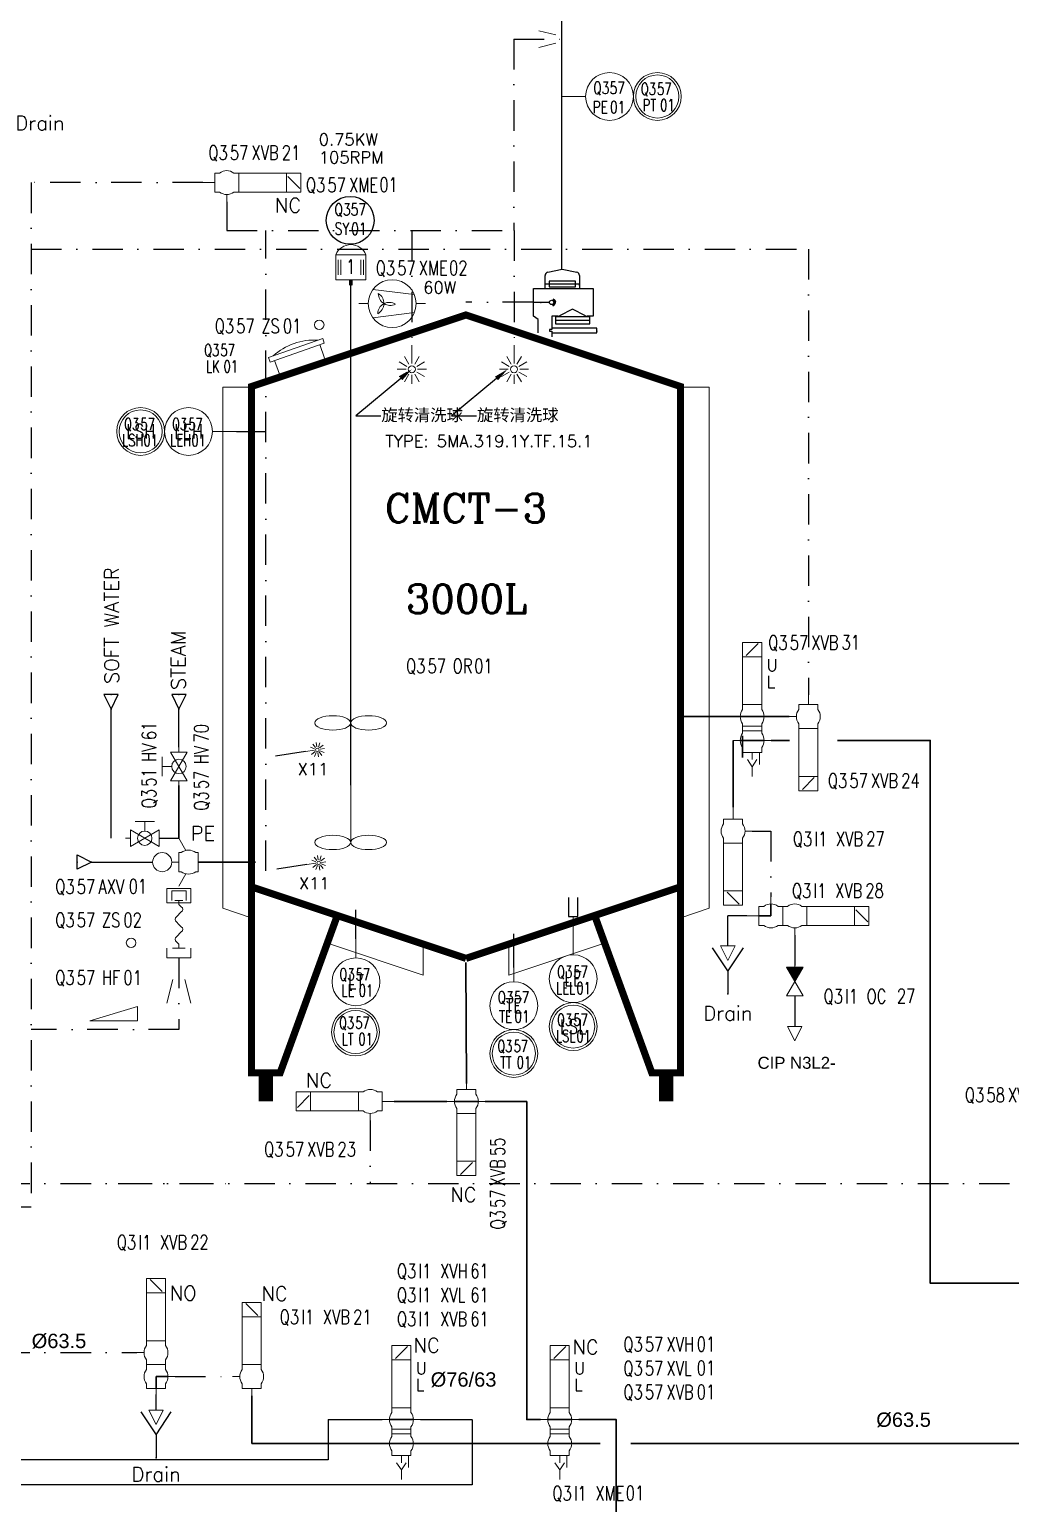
# Model space of a CAD drawing. Header units: inches. Extents: x 14952 to 16573, y 22099 to 23546.
# Drawn here: x 15060.6 to 15265.7, y 22348.5 to 22656.5 of the extents above; entities that cross this region are included whole.
import ezdxf
from ezdxf import colors
from ezdxf.entities.mleader import LeaderData, LeaderLine
from ezdxf.enums import TextEntityAlignment as Align
from ezdxf.math import Vec2, Vec3

# ---------------------------------------------------------------- set-up
doc = ezdxf.new("R2010")
doc.units = ezdxf.units.IN
doc.header["$MEASUREMENT"] = 0
for name, pattern in [('ACAD_ISO02W100', [15, 12, -3]), ('CONTINU', [0]), ('DASHDOT2', [12.7, 6.35, -3.175, 0, -3.175])]:
    doc.linetypes.add(name, pattern=pattern)
for name, color, linetype in [('1', 7, 'CONTINU'), ('CUVERIE', 7, 'Continuous'), ('DIAMETRE', 7, 'Continuous'), ('MATERIEL-DIVERS', 7, 'Continuous'), ('POMPES-PROCESS', 7, 'Continuous'), ('Process water', 5, 'Continuous'), ('REPERES', 7, 'Continuous'), ('techn-data', 7, 'Continuous'), ('TEXTE', 7, 'Continuous'), ('TEXTES', 7, 'Continuous'), ('TUYAUTERIE-EAU', 5, 'Continuous'), ('TUYAUTERIE-EGOUT', 32, 'Continuous'), ('TUYAUTERIE-GAZ', 3, 'Continuous'), ('TUYAUTERIE-NEP', 4, 'DASHDOT2'), ('TUYAUTERIE-VAPEUR', 6, 'Continuous'), ('TXT_FR', 7, 'Continuous'), ('VANNES', 7, 'Continuous')]:
    doc.layers.add(name, color=color, linetype=linetype)
for name, color, linetype, lineweight in [('17 Pipe CIP', 4, 'DASHDOT2', 50), ('19 Pipe Process', 30, 'Continuous', 30), ('31 Equipment', 7, 'Continuous', 9), ('33 Instruments Labels', 7, 'Continuous', 9), ('43 TXT English', 7, 'Continuous', 9)]:
    doc.layers.add(name, color=color, linetype=linetype, lineweight=lineweight)
doc.layers.get('REPERES').off()
doc.styles.add('ROMANC', font='romanc')
doc.styles.add('ROMANS', font='ROMANS.SHX')
doc.styles.add('ROMANT', font='romant')
doc.styles.get("Standard").update_dxf_attribs({"font": 'arial.ttf'})

# ---------------------------------------------------------------- blocks, each defined once
blk = doc.blocks.new('APV-TNK-GEN-11')
at = {"layer": '31 Equipment', "color": 7}
for points, const_width in [([(-14.94, 21.58), (-21.58, 3.32), (-24.9, 3.32), (-24.9, 83), (0, 91.3), (24.9, 83), (24.9, 3.32), (21.58, 3.32), (14.94, 21.58)], 0.83), ([(-24.9, 24.9), (0, 16.6)], 0.83), ([(24.9, 24.9), (0, 16.6)], 0.83), ([(-23.24, 3.32), (-23.24, 0)], 1.66), ([(23.24, 3.32), (23.24, 0)], 1.66)]:
    blk.add_lwpolyline(points, dxfattribs=dict(at, const_width=const_width))
at = {"layer": '31 Equipment', "ltscale": 38}
blk.add_point((0, 16), dxfattribs=at)
blk = doc.blocks.new('APV-TNK-INSULAT-12')
at = {"layer": '31 Equipment', "color": 7}
for p, q in [((-24.95, 67), (-28.22, 67)), ((-28.22, 67), (-28.22, 6.51)), ((24.95, 67), (28.22, 67)), ((28.22, 67), (28.22, 6.51)), ((-28.22, 6.51), (-24.95, 5.42)), ((28.22, 6.51), (24.95, 5.42)), ((-15.74, 2.35), (-4.98, -1.24)), ((-4.98, -1.24), (-4.98, 2.26)), ((15.74, 2.35), (4.98, -1.24)), ((4.98, -1.24), (4.98, 2.26))]:
    blk.add_line(p, q, dxfattribs=at)
at = {"layer": '31 Equipment'}
for p, q in [((-24.95, 5.42), (-24.95, 67)), ((24.95, 5.42), (24.95, 67)), ((-15.74, 2.35), (-14.94, 5.58)), ((-14.94, 5.58), (-4.98, 2.26)), ((14.94, 5.58), (4.98, 2.26)), ((15.74, 2.35), (14.94, 5.58))]:
    blk.add_line(p, q, dxfattribs=at)
at = {"layer": '31 Equipment', "ltscale": 38}
blk.add_point((0, 0), dxfattribs=at)
blk = doc.blocks.new('APV-INS-M-L-LE2')
at = {"layer": '31 Equipment', "color": 7}
blk.add_line((5, 0), (13, 0), dxfattribs=at)
at = {"layer": '31 Equipment', "lineweight": 25}
blk.add_lwpolyline([(17, 1), (13, 1), (13, 0), (13, -1), (17, -1)], dxfattribs=at)
at = {"layer": '31 Equipment', "color": 7}
blk.add_circle((0, 0), 5, dxfattribs=at)
at = {"layer": '33 Instruments Labels', "style": 'ROMANS', "width": 0.8}
blk.add_attdef('LE?', text='', height=3, dxfattribs=at).set_placement((0, 0), align=Align.MIDDLE)
blk = doc.blocks.new('APV-INS-F-L-LS')
at = {"layer": '31 Equipment'}
for radius in [5, 4.5]:
    blk.add_circle((0, 0), radius, dxfattribs=at)
at = {"layer": '33 Instruments Labels', "style": 'ROMANS', "width": 0.8}
blk.add_attdef('LS?', text='', height=3, dxfattribs=at).set_placement((0, 0), align=Align.MIDDLE)
blk = doc.blocks.new('APV-INS-M-L-TE')
at = {"layer": '31 Equipment', "color": 7}
blk.add_line((0, -5), (0, -10), dxfattribs=at)
blk.add_circle((0, 0), 5, dxfattribs=at)
at = {"layer": '33 Instruments Labels', "style": 'ROMANS', "width": 0.8, "flags": 8}
blk.add_attdef('TE', text='', height=3, dxfattribs=at).set_placement((0, 0), align=Align.MIDDLE)
blk = doc.blocks.new('APV-INS-F-L-TT')
at = {"layer": '31 Equipment'}
for radius in [5, 4.5]:
    blk.add_circle((0, 0), radius, dxfattribs=at)
blk = doc.blocks.new('APV-TNK-ACC-MOT-1')
at = {"layer": '31 Equipment', "color": 7}
for p, q in [((3.15, 6.4), (-3.15, 6.4)), ((-3.15, 6.4), (-3.15, 1.15)), ((3.15, 1.15), (3.15, 6.4)), ((-2.64, 5.35), (-2.64, 2.2)), ((-2.1, 5.35), (-2.1, 2.2)), ((2.1, 5.35), (2.1, 2.2)), ((2.66, 5.35), (2.66, 2.2)), ((-3.15, 1.15), (3.15, 1.15))]:
    blk.add_line(p, q, dxfattribs=at)
blk.add_arc((0, 5.09), 3.41, 22.6199, 157.3801, dxfattribs=at)
at = {"layer": '31 Equipment', "ltscale": 38}
blk.add_point((0, 0), dxfattribs=at)
at = {"layer": '31 Equipment', "color": 7}
blk.add_trace([(-0.39, 0), (0.39, 0), (-0.39, 1.15), (0.39, 1.15)], dxfattribs=at)
at = {"layer": '31 Equipment', "style": 'ROMANT', "width": 0.8}
blk.add_text('1', height=3, dxfattribs=at).set_placement((0, 3.89), align=Align.MIDDLE)
blk = doc.blocks.new('APV-INS-M-L-LE1')
at = {"layer": '31 Equipment', "color": 7}
blk.add_line((0, -5), (0, -10), dxfattribs=at)
blk.add_circle((0, 0), 5, dxfattribs=at)
blk = doc.blocks.new('APV-TNK-ACC-MANHOLE-1')
at = {"layer": '31 Equipment'}
for p, q in [((-6, 3), (-6, 4)), ((-6, 4), (6, 4)), ((6, 3), (6, 4)), ((-6, 3), (6, 3)), ((-5, 0), (-5, 3)), ((5, 3), (5, 0))]:
    blk.add_line(p, q, dxfattribs=at)
blk.add_arc((0, -8), 13, 67.3801, 112.6199, dxfattribs=at)
blk = doc.blocks.new('APV-INS-POS-GEN-1')
at = {"layer": '31 Equipment', "color": 5}
blk.add_circle((0, 0), 1, dxfattribs=at)
blk = doc.blocks.new('APV-TNK-ACC-AGIT-1')
at = {"layer": '31 Equipment'}
blk.add_line((0, 0), (0, -8), dxfattribs=at)
for centre in [(-2.5, -8), (2.5, -8)]:
    blk.add_ellipse(centre, major_axis=(-2.5, 0), ratio=0.4, dxfattribs=at)
blk = doc.blocks.new('APV-TNK-ACC-SPRAYBALL-1')
at = {"layer": '31 Equipment'}
for p, q in [((0, -3.81), (0, 0)), ((-0.6, -3.97), (-1.53, -2.35)), ((0.6, -3.97), (1.53, -2.35)), ((-1.19, -5), (-3.05, -5)), ((-1.03, -4.4), (-2.65, -3.47)), ((-1.03, -5.6), (-2.65, -6.53)), ((-0.6, -6.03), (-1.53, -7.65)), ((0.6, -6.03), (1.53, -7.65)), ((1.03, -4.4), (2.65, -3.47)), ((1.03, -5.6), (2.65, -6.53)), ((1.19, -5), (3.05, -5)), ((0, -6.19), (0, -8.05))]:
    blk.add_line(p, q, dxfattribs=at)
blk.add_circle((0, -5), 0.738, dxfattribs=at)
blk = doc.blocks.new('APV-FTG-CONX-QUICK-1')
at = {"layer": '31 Equipment'}
for p, q in [((-0.5, 2.5), (2.5, 2.5)), ((-0.5, -2.5), (-0.5, 2.5)), ((0, 1.5), (2, 1.5)), ((0, 0.83), (0, -0.83)), ((2, 1.5), (2, -1.5)), ((2.5, 2.5), (2.5, -2.5)), ((2.5, -2.5), (-0.5, -2.5)), ((0, -0.83), (0, -0.83)), ((2, -1.5), (0, -1.5))]:
    blk.add_line(p, q, dxfattribs=at)
blk = doc.blocks.new('APV-FTG-CONX-HOSE-1')
at = {"layer": '31 Equipment'}
for p, q in [((-4.17, 0), (-5, 0)), ((4.17, 0), (5, 0))]:
    blk.add_line(p, q, dxfattribs=at)
for points in [[(-4.17, 0), (-3.63, 0.5), (-3.42, 0.71), (-3.13, 0.79), (-2.83, 0.71), (-2.58, 0.5), (-1.54, -0.5), (-1.33, -0.71), (-1.04, -0.79), (-0.75, -0.71), (-0.5, -0.5), (0, 0)], [(0, 0), (0.54, 0.5), (0.75, 0.71), (1.04, 0.79), (1.33, 0.71), (1.58, 0.5), (2.62, -0.5), (2.83, -0.71), (3.12, -0.79), (3.42, -0.71), (3.67, -0.5), (4.17, 0)]]:
    blk.add_lwpolyline(points, dxfattribs=at)
blk = doc.blocks.new('APV-FTG-CONX-SCREWED-1')
at = {"layer": '31 Equipment'}
for p, q in [((0, 2.5), (2, 2.5)), ((0, 1.33), (0, -1.33)), ((2, 2.5), (2, -2.5)), ((0, -1.33), (0, -1.33)), ((2, -2.5), (0, -2.5))]:
    blk.add_line(p, q, dxfattribs=at)
blk = doc.blocks.new('APV-FCE-GEN-REDCON-1')
at = {"layer": '31 Equipment', "color": 7}
for p, q in [((-2.5, 2.5), (2.5, 1.25)), ((2.5, 1.25), (2.5, 1.25)), ((2.5, -1.25), (-2.5, -2.5))]:
    blk.add_line(p, q, dxfattribs=at)
blk = doc.blocks.new('SPB')
at = {"color": 7}
for p, q in [((0, -6), (0, 0)), ((-2.598, -9), (-1.302, -8.25)), ((-2.124, -9.624), (-1.062, -8.562)), ((-1.5, -10.098), (-0.75, -8.802)), ((-0.774, -10.398), (-0.39, -8.952)), ((0, -10.5), (0, -9)), ((0.774, -10.398), (0.39, -8.952)), ((1.5, -10.098), (0.75, -8.802)), ((2.124, -9.624), (1.062, -8.562)), ((2.598, -9), (1.302, -8.25))]:
    blk.add_line(p, q, dxfattribs=at)
blk.add_circle((0, -7.5), 1.5, dxfattribs=at)
at = {"color": 7, "extrusion": (0, 1, 0)}
blk.add_point((0, 0), dxfattribs=at)
blk = doc.blocks.new('GOAVEC')
at = {"layer": 'MATERIEL-DIVERS'}
for p, q in [((0, 8.4), (0, 10.68)), ((0.48, 11.27), (3, 11.77)), ((3, 11.77), (5.52, 11.27)), ((6, 10.68), (6, 8.4)), ((-2, 8.4), (8.4, 8.4)), ((-2, 3.6), (-2, 8.4)), ((0, 9.21), (6, 9.21)), ((5.28, 9.71), (0.72, 9.71)), ((0.72, 9.71), (0.72, 8.7)), ((0.72, 8.7), (5.28, 8.7)), ((5.28, 8.7), (5.28, 9.71)), ((8.4, 8.4), (8.4, 3.6)), ((-0.74, 6), (-2.03, 6)), ((-1.2, 3), (-2, 3.6)), ((-1.2, 0.7), (-1.2, 3)), ((2.26, 3.6), (1.2, 3.6)), ((1.2, 3.6), (1.2, 1.27)), ((1.8, 3.49), (1.8, 2.29)), ((7.8, 3.49), (1.8, 3.49)), ((1.8, 2.89), (7.8, 2.89)), ((4.8, 4.8), (2.53, 3.66)), ((7.07, 3.66), (4.8, 4.8)), ((8.4, 3.6), (7.34, 3.6)), ((7.8, 2.29), (7.8, 3.49)), ((0.76, 1.27), (0.76, 1.01)), ((1.2, 1.27), (0.76, 1.27)), ((0.76, 1.01), (1.2, 1.01)), ((9, 1.52), (1.19, 1.52)), ((1.19, 1.01), (1.19, 0.72)), ((1.19, 0.72), (9, 0.72)), ((1.2, 1.01), (1.2, 0)), ((1.8, 2.29), (7.8, 2.29)), ((9, 0.72), (9, 1.52))]:
    blk.add_line(p, q, dxfattribs=at)
for centre, start, end in [((0.6, 10.68), 101.3099, 180), ((5.4, 10.68), 0, 78.6901), ((2.26, 4.2), 270, 296.5651), ((7.34, 4.2), 243.4349, 270)]:
    blk.add_arc(centre, 0.6, start, end, dxfattribs=at)
at = {"layer": 'MATERIEL-DIVERS', "color": 7, "extrusion": (1, 0, 0)}
for p in [(6, 9), (9, 1)]:
    blk.add_point(p, dxfattribs=at)
at = {"layer": 'MATERIEL-DIVERS', "color": 2}
for p in [(6, 9), (-2, 6), (9, 1)]:
    blk.add_point(p, dxfattribs=at)
at = {"layer": 'MATERIEL-DIVERS', "color": 7, "extrusion": (-1, 0, 0)}
blk.add_point((-2, 6), dxfattribs=at)
at = {"layer": 'MATERIEL-DIVERS', "xscale": 0.2499010929244832, "yscale": 0.2499010929244832, "zscale": 0.2499010929244832, "rotation": 90}
blk.add_blockref('SPB', (-0.74, 6), dxfattribs=at)
blk = doc.blocks.new('APV-VLV-SAMPL-PRD20-2')
at = {"layer": '31 Equipment', "ltscale": 38}
for p, q in [((-2.54, 2.44), (-4, 5)), ((-4, 0), (-5.5, 0)), ((-4, 2), (-3.5, 2)), ((-4, 2), (-4, -2)), ((0, 2), (-0.5, 2)), ((0, 2), (0, -2)), ((0, -2), (0, 2)), ((-4, -2), (-3.5, -2)), ((-2.54, -2.44), (-4, -5)), ((0, -2), (-0.5, -2))]:
    blk.add_line(p, q, dxfattribs=at)
at = {"layer": '31 Equipment'}
blk.add_circle((-7.5, 0), 2, dxfattribs=at)
at = {"layer": '31 Equipment', "ltscale": 38}
for start, end in [(53.1301, 126.8699), (233.1301, 306.8699)]:
    blk.add_arc((-2, 0), 2.5, start, end, dxfattribs=at)
blk = doc.blocks.new('FLE23-A')
at = {"color": 7}
for p, q in [((0, 1.5), (-3, 0)), ((-3, 0), (0, -1.5)), ((0, -1.5), (0, 1.5))]:
    blk.add_line(p, q, dxfattribs=at)
at = {"layer": 'MATERIEL-DIVERS', "color": 7, "extrusion": (-1, 0, 0)}
blk.add_point((-3, 0), dxfattribs=at)
at = {"layer": 'MATERIEL-DIVERS', "color": 2}
for p in [(-3, 0), (0, 0)]:
    blk.add_point(p, dxfattribs=at)
at = {"layer": 'MATERIEL-DIVERS', "color": 7, "extrusion": (1, 0, 0)}
blk.add_point((0, 0), dxfattribs=at)
blk = doc.blocks.new('APV-VLVM-BALL-KHV+MF-1')
at = {"layer": '31 Equipment'}
for p, q in [((-2, 3.5), (2, 3.5)), ((0, 1.5), (0, 3.5)), ((-3, 1.734), (-3, -1.734)), ((-3, -1.734), (3, 1.734)), ((3, -1.734), (-3, 1.734)), ((3, 1.734), (3, -1.734))]:
    blk.add_line(p, q, dxfattribs=at)
at = {"layer": '31 Equipment', "ltscale": 38}
for p, q in [((-3, 0), (-4, 0)), ((3, 0), (4, 0))]:
    blk.add_line(p, q, dxfattribs=at)
at = {"layer": '31 Equipment'}
blk.add_circle((0, 0), 1.5, dxfattribs=at)
blk = doc.blocks.new('APV-VLV-SSEAT-SW41-3')
at = {"layer": '31 Equipment', "ltscale": 38}
for p, q in [((1.25, 15.25), (-1.25, 12.75)), ((-2, 2.5), (-2, 1.5)), ((2, 2.5), (2, 1.5)), ((2.5, 0), (4, 0)), ((-2, -2.5), (-2, -1.5)), ((2, -2.5), (-2, -2.5)), ((-2, -2.5), (2, -2.5)), ((0, -2.5), (0, -5)), ((2, -2.5), (2, -1.5))]:
    blk.add_line(p, q, dxfattribs=at)
for points in [[(-2, 12.5), (2, 12.5), (2, 15.5), (-2, 15.5)], [(-2, 2.5), (2, 2.5), (2, 12.5), (-2, 12.5)]]:
    blk.add_lwpolyline(points, close=True, dxfattribs=at)
for start, end in [(143.1301, 216.8699), (323.1301, 36.8699)]:
    blk.add_arc((0, 0), 2.5, start, end, dxfattribs=at)
blk = doc.blocks.new('EGOUT')
at = {"color": 7}
for p, q in [((-3.2, 9.61), (0, 4.81)), ((0, 4.81), (3.2, 9.61)), ((0, 4.81), (0, 0))]:
    blk.add_line(p, q, dxfattribs=at)
at = {"color": 7, "extrusion": (0, -1, 0)}
blk.add_point((0, 0), dxfattribs=at)
at = {"layer": 'POMPES-PROCESS', "style": 'ROMANS'}
blk.add_attdef('EGOUT', text='', height=3, dxfattribs=at).set_placement((0, -4), align=Align.MIDDLE)
blk = doc.blocks.new('APV-SIGN-ARW-FLOW-1')
at = {"layer": '31 Equipment'}
for p, q in [((-1.5, -1.5), (-1.5, 1.5)), ((-1.5, 1.5), (1.5, 0)), ((1.5, 0), (-1.5, -1.5))]:
    blk.add_line(p, q, dxfattribs=at)
blk = doc.blocks.new('APV-VLV-SSEAT-SW43-41')
at = {"layer": '31 Equipment', "ltscale": 38}
for p, q in [((1.25, 20.25), (-1.25, 17.75)), ((-2, 7.5), (-2, 6.5)), ((2, 7.5), (2, 6.5)), ((-2, 2.5), (-2, 3.5)), ((2, 2.5), (2, 3.5)), ((2.5, 5), (4, 5)), ((-2.5, 0), (-4, 0)), ((-2, 2.5), (2, 2.5)), ((-2, 2.5), (-2, 1.5)), ((2, 2.5), (2, 1.5)), ((-2, -1.5), (-2, -2.5)), ((-2, -2.5), (2, -2.5)), ((0, -2.5), (0, -5)), ((2, -1.5), (2, -2.5))]:
    blk.add_line(p, q, dxfattribs=at)
at = {"layer": '31 Equipment', "lineweight": 30}
for p, q in [((0, 0), (-2.5, 0)), ((0, -2.5), (0, 0))]:
    blk.add_line(p, q, dxfattribs=at)
at = {"layer": '31 Equipment', "ltscale": 38}
for points in [[(-2, 17.5), (2, 17.5), (2, 20.5), (-2, 20.5)], [(-2, 7.5), (2, 7.5), (2, 17.5), (-2, 17.5)]]:
    blk.add_lwpolyline(points, close=True, dxfattribs=at)
for centre, start, end in [((0, 5), 143.1301, 216.8699), ((0, 5), 323.1301, 36.8699), ((0, 0), 143.1301, 216.8699), ((0, 0), 323.1301, 36.8699)]:
    blk.add_arc(centre, 2.5, start, end, dxfattribs=at)
blk = doc.blocks.new('APV-INS-M-L-PE')
at = {"layer": '31 Equipment', "color": 7}
blk.add_line((0, -5), (0, -10), dxfattribs=at)
blk.add_circle((0, 0), 5, dxfattribs=at)
at = {"layer": '33 Instruments Labels', "style": 'ROMANS', "width": 0.8, "flags": 8}
blk.add_attdef('PE', text='', height=3, dxfattribs=at).set_placement((0, 0), align=Align.MIDDLE)
blk = doc.blocks.new('APV-INS-F-L-PT')
at = {"layer": '31 Equipment'}
for radius in [5, 4.5]:
    blk.add_circle((0, 0), radius, dxfattribs=at)
blk = doc.blocks.new('APV-FCE-NRV-GEN-1')
at = {"layer": '31 Equipment'}
h = blk.add_hatch(dxfattribs=at)
h.set_pattern_fill('ANSI31', color=256, scale=0.01, style=0)
h.set_pattern_definition([(45, (0, 0), (-0.02245064, 0.02245064), [])])
h.paths.add_polyline_path([(3, 1.75), (3, -1.75), (0, 0)])
at = {"layer": '31 Equipment', "linetype": 'ACAD_ISO02W100', "ltscale": 38}
for p, q in [((-3, 0), (-5, 0)), ((0, 0), (-3, 1.75)), ((-3, 1.75), (-3, -1.75)), ((0, 0), (-3, -1.75)), ((0, 0), (3, 1.75)), ((0, 0), (3, -1.75)), ((3, 1.75), (3, -1.75)), ((3, 0), (5, 0))]:
    blk.add_line(p, q, dxfattribs=at)
blk = doc.blocks.new('APV-SIGN-FLOW-SLOPE-1')
at = {"layer": '31 Equipment'}
blk.add_lwpolyline([(-5, 2), (5, 2), (5, 5), (-5, 2)], dxfattribs=at)
at = {"layer": '31 Equipment', "style": 'ROMANS'}
blk.add_attdef('%', text='', height=2, rotation=16.6992, dxfattribs=at).set_placement((-0.64, 4.87), align=Align.MIDDLE)
blk = doc.blocks.new('APV-VLV-SSEAT-SW42-3')
at = {"layer": '31 Equipment', "ltscale": 38}
for p, q in [((1.25, 15.25), (-1.25, 12.75)), ((-2, 2.5), (-2, 1.5)), ((2, 2.5), (2, 1.5)), ((-2, -2.5), (-2, -1.5)), ((2, -2.5), (-2, -2.5)), ((-2, -2.5), (2, -2.5)), ((0, -2.5), (0, -5)), ((2, -2.5), (2, -1.5))]:
    blk.add_line(p, q, dxfattribs=at)
at = {"layer": '31 Equipment'}
for p, q in [((-4, 0), (-2.5, 0)), ((2.5, 0), (4, 0))]:
    blk.add_line(p, q, dxfattribs=at)
at = {"layer": '31 Equipment', "lineweight": 30}
blk.add_line((2.5, 0), (-2.5, 0), dxfattribs=at)
at = {"layer": '31 Equipment', "ltscale": 38}
for points in [[(-2, 12.5), (2, 12.5), (2, 15.5), (-2, 15.5)], [(-2, 2.5), (2, 2.5), (2, 12.5), (-2, 12.5)]]:
    blk.add_lwpolyline(points, close=True, dxfattribs=at)
for start, end in [(143.1301, 216.8699), (323.1301, 36.8699)]:
    blk.add_arc((0, 0), 2.5, start, end, dxfattribs=at)
blk = doc.blocks.new('APV-VLV-DSEAT-DA34-3')
at = {"layer": '31 Equipment', "ltscale": 38}
for p, q in [((1.25, 20.25), (-1.25, 17.75)), ((-2, 7.5), (-2, 6.5)), ((2, 7.5), (2, 6.5)), ((-4, 5), (-2.5, 5)), ((-2, 3), (-2, 3.5)), ((2, 3), (2, 3.5)), ((4, 5), (2.5, 5)), ((-2, 2), (-2, 1.5)), ((2, 2), (2, 1.5)), ((-4, 0), (-2.5, 0)), ((-2, -2.5), (-2, -1.5)), ((-2, -2.5), (2, -2.5)), ((0, -2.5), (0, -4)), ((1.5, -2.5), (1.5, -5)), ((2, -2.5), (2, -1.5)), ((2.5, 0), (4, 0)), ((0, -5.5), (-1, -4)), ((1, -4), (0, -5.5)), ((0, -5.5), (0, -7.5))]:
    blk.add_line(p, q, dxfattribs=at)
at = {"layer": '31 Equipment', "lineweight": 30}
for p, q in [((-2.5, 5), (2.5, 5)), ((-2.5, 0), (2.5, 0))]:
    blk.add_line(p, q, dxfattribs=at)
at = {"layer": '31 Equipment', "ltscale": 38}
for points in [[(-2, 17.5), (2, 17.5), (2, 20.5), (-2, 20.5)], [(-2, 7.5), (2, 7.5), (2, 17.5), (-2, 17.5)], [(-2, 3), (2, 3), (2, 2), (-2, 2)]]:
    blk.add_lwpolyline(points, close=True, dxfattribs=at)
for centre, start, end in [((0, 5), 143.1301, 216.8699), ((0, 5), 323.1301, 36.8699), ((0, 0), 143.1301, 216.8699), ((0, 0), 323.1301, 36.8699)]:
    blk.add_arc(centre, 2.5, start, end, dxfattribs=at)
at = {"layer": '31 Equipment', "style": 'ROMANS', "flags": 8}
for tag, p in [('U', (3, 14.5)), ('L', (3, 11))]:
    blk.add_attdef(tag, p, '', height=2.5, dxfattribs=at)
blk = doc.blocks.new('APV-INS-F-L-LT')
at = {"layer": '31 Equipment'}
for radius in [5, 4.5]:
    blk.add_circle((0, 0), radius, dxfattribs=at)
blk = doc.blocks.new('INSTR-M-L-SY')
at = {"layer": 'MATERIEL-DIVERS', "color": 7}
blk.add_circle((0, 0), 5, dxfattribs=at)
blk = doc.blocks.new('REPNORM1')
at = {"layer": 'TEXTES', "style": 'ROMANS', "width": 0.75}
for tag, p in [('ZONE', (-9.75, -1.25)), ('SOUSZONE', (-5.25, -1.25)), ('ELEMENT', (-0.75, -1.25)), ('NUM', (5.59, -1.22))]:
    blk.add_attdef(tag, p, '', height=3, dxfattribs=at)
blk = doc.blocks.new('REPINS2')
at = {"layer": 'TEXTES', "style": 'ROMANS', "width": 0.7}
for tag, p in [('ZONE', (-3.35, 0.8)), ('SOUSZONE', (0.05, 0.8)), ('NUM', (0.7, -2.6))]:
    blk.add_attdef(tag, p, '', height=2.5, dxfattribs=at)
blk.add_attdef('ELEMENT', text='', height=2.5, dxfattribs=at).set_placement((-1.56, -2.59), align=Align.CENTER)
blk = doc.blocks.new('REPNORM')
at = {"layer": 'TEXTES', "style": 'ROMANS', "width": 0.75}
for tag, p in [('ZONE', (-9.75, -1.25)), ('SOUSZONE', (-5.25, -1.25)), ('ELEMENT', (0, -1.25)), ('NUM', (4.5, -1.25))]:
    blk.add_attdef(tag, p, '', height=3, dxfattribs=at)
blk = doc.blocks.new('REPINS')
at = {"layer": 'TEXTES', "style": 'ROMANS', "width": 0.75}
for tag, p in [('ZONE', (-3.3, 1)), ('SOUSZONE', (0.1, 1)), ('NUM', (0.2, -3))]:
    blk.add_attdef(tag, p, '', height=2.5, dxfattribs=at)
blk.add_attdef('ELEMENT', text='', height=2.5, dxfattribs=at).set_placement((-0.2, -3), align=Align.RIGHT)
blk = doc.blocks.new('APV-PMP-GEN-FAN-1')
at = {"layer": '31 Equipment', "ltscale": 38}
for p, q in [((-5, 0), (-7, 0)), ((5, 0), (7, 0))]:
    blk.add_line(p, q, dxfattribs=at)
at = {"layer": '31 Equipment', "color": 7}
for p, q in [((4.62, 1.91), (-4.01, 2.99)), ((-3.44, 2.92), (-3.44, 2.92)), ((-4.03, -2.96), (4.65, -1.85))]:
    blk.add_line(p, q, dxfattribs=at)
blk.add_circle((0, 0), 5, dxfattribs=at)
for centre, radius, start, end in [((-4.14, 0.04), 2.42, 297.7105, 59.0333), ((-0.6, -2.14), 2.41, 57.3705, 179.0726), ((-0.42, 2.11), 2.48, 179.801, 296.7761)]:
    blk.add_arc(centre, radius, start, end, dxfattribs=at)

msp = doc.modelspace()

# ---------------------------------------------------------------- linework, layer by layer
at = {"layer": '1'}
msp.add_line((15101.88, 22620.51), (15101.88, 22614.51), dxfattribs=at)
at = {"layer": '19 Pipe Process'}
for p, q in [((15196.8, 22512.94), (15204.7, 22512.94)), ((15196.8, 22512.94), (15219.44, 22512.94)), ((15209.7, 22508.94), (15209.7, 22504.35)), ((15091.88, 22487.51), (15091.88, 22498.51)), ((15095.88, 22482.51), (15107.88, 22482.51)), ((15151.88, 22461.51), (15151.96, 22436.26)), ((15136.88, 22432.51), (15147.88, 22432.51)), ((15155.88, 22432.51), (15164.59, 22432.51)), ((15107.09, 22371.01), (15107.09, 22361.01)), ((15179.9, 22361.01), (15107.09, 22361.01)), ((15420.65, 22361.01), (15186.35, 22361.01))]:
    msp.add_line(p, q, dxfattribs=at)
for points in [[(15207.7, 22507.94), (15207.7, 22493.99)], [(15219.52, 22507.94), (15215.7, 22507.94)], [(15397.3, 22394.52), (15248.92, 22394.52), (15248.92, 22507.94), (15229.54, 22507.94)], [(15167.47, 22366.01), (15164.59, 22366.01), (15164.59, 22432.51)], [(15175.47, 22366.01), (15183.29, 22366.01), (15183.29, 22303.18), (15165.39, 22303.18)]]:
    msp.add_lwpolyline(points, dxfattribs=at)
at = {"layer": 'CUVERIE'}
for p, q in [((15103.88, 22572.51), (15109.88, 22572.51)), ((15128.88, 22466.51), (15128.88, 22472.51)), ((15161.88, 22460.51), (15161.88, 22467.51))]:
    msp.add_line(p, q, dxfattribs=at)
at = {"layer": 'MATERIEL-DIVERS'}
msp.add_line((15127.78, 22498.63), (15127.78, 22603.13), dxfattribs=at)
at = {"layer": 'Process water', "ltscale": 2}
for p, q in [((15123.04, 22366.01), (15134.38, 22366.01)), ((15142.38, 22366.01), (15153.1, 22366.01))]:
    msp.add_line(p, q, dxfattribs=at)
at = {"layer": 'Process water'}
msp.add_line((15153.15, 22366.01), (15153.15, 22364.01), dxfattribs=at)
msp.add_lwpolyline([(15123.04, 22366.01), (15123.04, 22357.59), (14995.06, 22357.59)], dxfattribs=at)
at = {"layer": 'TUYAUTERIE-EAU'}
for p, q in [((15077.68, 22506.51), (15077.68, 22514.51)), ((15077.68, 22487.51), (15077.68, 22506.51)), ((15087.74, 22487.51), (15091.88, 22487.51)), ((15153.15, 22366.01), (15153.15, 22352.39)), ((15153.15, 22352.39), (14995.06, 22352.39))]:
    msp.add_line(p, q, dxfattribs=at)
at = {"layer": 'TUYAUTERIE-EGOUT'}
for p, q in [((15210.61, 22471.27), (15206.61, 22471.27)), ((15206.61, 22464.99), (15206.61, 22471.27)), ((15087.09, 22368.01), (15087.09, 22371.26))]:
    msp.add_line(p, q, dxfattribs=at)
at = {"layer": 'TUYAUTERIE-GAZ'}
for p, q in [((15171.88, 22606.51), (15171.88, 22662.01)), ((15073.36, 22482.51), (15086.38, 22482.51))]:
    msp.add_line(p, q, dxfattribs=at)
at = {"layer": 'TUYAUTERIE-NEP'}
for p, q in [((15161.88, 22654.51), (15171.88, 22654.51)), ((15161.88, 22654.51), (15161.88, 22614.51)), ((15096.88, 22624.51), (15060.98, 22624.51)), ((15060.98, 22624.51), (15060.98, 22410.39)), ((15101.88, 22614.51), (15161.88, 22614.51)), ((15110.05, 22480.66), (15110.05, 22614.51)), ((15140.56, 22614.51), (15140.56, 22590.51)), ((15161.92, 22614.51), (15161.92, 22590.51)), ((15060.98, 22610.6), (15223.44, 22610.6)), ((15223.44, 22610.6), (15223.44, 22517.44)), ((15165.88, 22599.51), (15151.88, 22599.51)), ((15118.33, 22505.61), (15109.76, 22504.28)), ((15211.7, 22488.99), (15215.61, 22488.99)), ((15215.61, 22488.99), (15215.61, 22475.27)), ((15118.61, 22481.99), (15110.05, 22480.66)), ((15220.61, 22467.27), (15220.61, 22448.17)), ((15091.88, 22462.51), (15091.88, 22447.51)), ((15091.88, 22447.51), (15060.98, 22447.51)), ((15131.88, 22428.51), (15131.88, 22415.39)), ((15015.95, 22415.39), (15293.57, 22415.39)), ((15079.19, 22415.39), (15103.8, 22415.39)), ((15060.98, 22410.39), (15056.11, 22410.39)), ((15015.95, 22380.01), (15083.09, 22380.01)), ((15091.09, 22375.01), (15103.09, 22375.01))]:
    msp.add_line(p, q, dxfattribs=at)
at = {"layer": 'TUYAUTERIE-VAPEUR'}
msp.add_line((15091.88, 22506.51), (15091.88, 22514.51), dxfattribs=at)

# ---------------------------------------------------------------- block references
at = {"layer": '17 Pipe CIP', "xscale": -0.5, "yscale": 0.5, "rotation": 98.82907370450727}
for p in [(15118.33, 22505.61), (15118.61, 22481.99)]:
    msp.add_blockref('APV-TNK-ACC-SPRAYBALL-1', p, dxfattribs=at)
at = {"layer": '31 Equipment', "rotation": 269.9999999999998}
msp.add_blockref('APV-SIGN-ARW-FLOW-1', (15220.61, 22446.67), dxfattribs=at)
at = {"layer": '33 Instruments Labels'}
for name, p in [('APV-INS-POS-GEN-1', (15121.21, 22594.79)), ('APV-TNK-ACC-SPRAYBALL-1', (15140.56, 22590.51)), ('APV-TNK-ACC-SPRAYBALL-1', (15161.92, 22590.51)), ('APV-INS-POS-GEN-1', (15081.88, 22465.65)), ('APV-INS-F-L-TT', (15161.88, 22442.51))]:
    msp.add_blockref(name, p, dxfattribs=at)
msp.add_blockref('APV-INS-F-L-LS', (15083.88, 22572.51), dxfattribs=at).add_auto_attribs({'LS?': 'LSH'})
ref = msp.add_blockref('APV-INS-M-L-LE1', (15093.88, 22572.51), dxfattribs=dict(at, rotation=90.00000000000001))
ref.add_attrib('LE?', 'LEH', dxfattribs={"height": 3, "style": 'ROMANS', "width": 0.8}).set_placement((15093.88, 22572.51), align=Align.MIDDLE)
at = {"layer": '33 Instruments Labels', "xscale": -1.5, "yscale": 1.5, "zscale": 1.5}
for p in [(15127.78, 22523.6), (15127.78, 22498.63)]:
    msp.add_blockref('APV-TNK-ACC-AGIT-1', p, dxfattribs=at)
at = {"layer": '33 Instruments Labels'}
ref = msp.add_blockref('APV-INS-M-L-LE2', (15174.29, 22458.15), dxfattribs=dict(at, rotation=90.00000000000001))
ref.add_attrib('LE?', 'LE', dxfattribs={"height": 3, "style": 'ROMANS', "width": 0.8}).set_placement((15174.29, 22458.15), align=Align.MIDDLE)
ref = msp.add_blockref('APV-INS-M-L-LE1', (15128.88, 22457.51), dxfattribs=dict(at, rotation=180))
ref.add_attrib('LE?', 'LT', dxfattribs={"height": 3, "style": 'ROMANS', "width": 0.8}).set_placement((15128.88, 22457.51), align=Align.MIDDLE)
ref = msp.add_blockref('APV-INS-M-L-TE', (15161.88, 22452.51), dxfattribs=dict(at, rotation=180))
ref.add_attrib('TE', 'TE', dxfattribs={"height": 3, "style": 'ROMANS', "width": 0.8, "flags": 8}).set_placement((15161.88, 22452.51), align=Align.MIDDLE)
ref = msp.add_blockref('APV-INS-F-L-LS', (15174.29, 22448.15), dxfattribs=dict(at, rotation=270))
ref.add_attrib('LS?', 'LSL', dxfattribs={"height": 3, "style": 'ROMANS', "width": 0.8}).set_placement((15174.29, 22448.15), align=Align.MIDDLE)
at = {"layer": 'CUVERIE'}
msp.add_blockref('APV-TNK-ACC-MOT-1', (15127.81, 22603.05), dxfattribs=at)
for name, p, xscale, yscale, zscale in [('GOAVEC', (15168.4, 22592.28), 1.199999999999999, 1.199999999999999, 1.199999999999999), ('APV-TNK-GEN-11', (15151.88, 22432.51), 1.8, 1.8, 1.8), ('APV-TNK-INSULAT-12', (15151.88, 22461.15), 1.8, 1.8, 1.8)]:
    msp.add_blockref(name, p, dxfattribs=dict(at, xscale=xscale, yscale=yscale, zscale=zscale))
at = {"layer": 'CUVERIE', "rotation": 19.38190026969546}
msp.add_blockref('APV-TNK-ACC-MANHOLE-1', (15117.6, 22586.17), dxfattribs=at)
at = {"layer": 'MATERIEL-DIVERS', "xscale": -0.7, "yscale": 0.7, "zscale": 0.7, "rotation": 180}
msp.add_blockref('APV-FCE-GEN-REDCON-1', (15168.88, 22654.51), dxfattribs=at)
at = {"layer": 'MATERIEL-DIVERS'}
for name, p, rotation in [('APV-INS-M-L-PE', (15181.88, 22642.51), 270), ('APV-INS-F-L-PT', (15191.88, 22642.51), 270), ('FLE23-A', (15077.68, 22517.51), 90), ('FLE23-A', (15091.88, 22517.51), 90.00000000000001), ('FLE23-A', (15091.88, 22517.51), 90), ('APV-FTG-CONX-QUICK-1', (15091.88, 22474.51), 90.00000000000001), ('APV-FTG-CONX-HOSE-1', (15091.88, 22469.51), 90.00000000000001), ('APV-FTG-CONX-SCREWED-1', (15091.88, 22464.51), 270), ('APV-FCE-GEN-REDCON-1', (15091.88, 22455.51), 90.00000000000001), ('APV-SIGN-ARW-FLOW-1', (15087.09, 22366.51), 270)]:
    msp.add_blockref(name, p, dxfattribs=dict(at, rotation=rotation))
ref = msp.add_blockref('EGOUT', (15054.62, 22633.51), dxfattribs=at)
ref.add_attrib('EGOUT', 'Drain', dxfattribs={"layer": 'POMPES-PROCESS', "height": 3, "style": 'ROMANS'}).set_placement((15062.81, 22637.01), align=Align.MIDDLE)
for name, p in [('APV-PMP-GEN-FAN-1', (15136.45, 22599.22)), ('APV-SIGN-FLOW-SLOPE-1', (15078.25, 22447.37))]:
    msp.add_blockref(name, p, dxfattribs=at)
at = {"layer": 'MATERIEL-DIVERS', "xscale": -1}
for name, p, rotation in [('APV-SIGN-ARW-FLOW-1', (15206.61, 22463.49), 90), ('APV-FCE-NRV-GEN-1', (15220.61, 22457.57), 270)]:
    msp.add_blockref(name, p, dxfattribs=dict(at, rotation=rotation))
at = {"layer": 'MATERIEL-DIVERS'}
ref = msp.add_blockref('EGOUT', (15206.61, 22454.99), dxfattribs=dict(at, xscale=-1))
ref.add_attrib('EGOUT', 'Drain', dxfattribs={"layer": 'POMPES-PROCESS', "height": 3, "style": 'ROMANS'}).set_placement((15206.61, 22450.99), align=Align.MIDDLE)
ref = msp.add_blockref('EGOUT', (15087.09, 22358.01), dxfattribs=at)
ref.add_attrib('EGOUT', 'Drain', dxfattribs={"layer": 'POMPES-PROCESS', "height": 3, "style": 'ROMANS'}).set_placement((15087.09, 22354.65), align=Align.MIDDLE)
at = {"layer": 'REPERES'}
for name, p, values in [('REPINS', (15181.78, 22642.04), {'ZONE': 'Q3', 'SOUSZONE': '57', 'ELEMENT': 'PE', 'NUM': '01'}), ('REPINS2', (15191.78, 22642.04), {'ZONE': 'Q3', 'SOUSZONE': '57', 'NUM': '01', 'ELEMENT': 'PT'}), ('REPNORM1', (15107.78, 22630.51), {'ZONE': 'Q3', 'SOUSZONE': '57', 'ELEMENT': 'XVB', 'NUM': '21'}), ('REPNORM1', (15128.17, 22623.78), {'ZONE': 'Q3', 'SOUSZONE': '57', 'ELEMENT': 'XME', 'NUM': '01'}), ('REPINS', (15127.68, 22616.63), {'ZONE': 'Q3', 'SOUSZONE': '57', 'ELEMENT': 'SY', 'NUM': '01'}), ('REPNORM1', (15142.76, 22606.39), {'ZONE': 'Q3', 'SOUSZONE': '57', 'ELEMENT': 'XME', 'NUM': '02'}), ('REPNORM', (15109.11, 22594.29), {'ZONE': 'Q3', 'SOUSZONE': '57', 'ELEMENT': 'ZS', 'NUM': '01'}), ('REPINS2', (15100.51, 22587.45), {'ZONE': 'Q3', 'SOUSZONE': '57', 'NUM': '01', 'ELEMENT': 'LK'}), ('REPINS2', (15083.78, 22572.01), {'ZONE': 'Q3', 'SOUSZONE': '57', 'NUM': '01', 'ELEMENT': 'LSH'}), ('REPINS2', (15093.78, 22572.01), {'ZONE': 'Q3', 'SOUSZONE': '57', 'NUM': '01', 'ELEMENT': 'LEH'}), ('REPNORM1', (15224.8, 22528.15), {'ZONE': 'Q3', 'SOUSZONE': '57', 'ELEMENT': 'XVB', 'NUM': '31'}), ('REPNORM', (15149.1, 22523.23), {'ZONE': 'Q3', 'SOUSZONE': '57', 'ELEMENT': 'OR', 'NUM': '01'}), ('REPNORM1', (15237.27, 22499.28), {'ZONE': 'Q3', 'SOUSZONE': '57', 'ELEMENT': 'XVB', 'NUM': '24'}), ('REPNORM1', (15229.95, 22487.12), {'ZONE': 'Q3', 'SOUSZONE': 'I1', 'ELEMENT': 'XVB', 'NUM': '27'}), ('REPNORM1', (15075.78, 22477.15), {'ZONE': 'Q3', 'SOUSZONE': '57', 'ELEMENT': 'AXV', 'NUM': '01'}), ('REPNORM1', (15229.76, 22476.27), {'ZONE': 'Q3', 'SOUSZONE': 'I1', 'ELEMENT': 'XVB', 'NUM': '28'}), ('REPNORM', (15075.78, 22470.15), {'ZONE': 'Q3', 'SOUSZONE': '57', 'ELEMENT': 'ZS', 'NUM': '02'}), ('REPNORM', (15075.78, 22458.15), {'ZONE': 'Q3', 'SOUSZONE': '57', 'ELEMENT': 'HF', 'NUM': '01'}), ('REPINS2', (15128.78, 22457.01), {'ZONE': 'Q3', 'SOUSZONE': '57', 'NUM': '01', 'ELEMENT': 'LE'}), ('REPINS2', (15174.28, 22457.51), {'ZONE': 'Q3', 'SOUSZONE': '57', 'NUM': '01', 'ELEMENT': 'LEL'}), ('REPNORM1', (15236.36, 22454.24), {'ZONE': 'Q3', 'SOUSZONE': 'I1', 'ELEMENT': 'OC', 'NUM': '27'}), ('REPINS', (15161.78, 22452.01), {'ZONE': 'Q3', 'SOUSZONE': '57', 'ELEMENT': 'TE', 'NUM': '01'}), ('REPINS2', (15128.69, 22446.87), {'ZONE': 'Q3', 'SOUSZONE': '57', 'NUM': '01', 'ELEMENT': 'LT'}), ('REPINS2', (15174.28, 22447.51), {'ZONE': 'Q3', 'SOUSZONE': '57', 'NUM': '01', 'ELEMENT': 'LSL'}), ('REPINS2', (15161.78, 22442.01), {'ZONE': 'Q3', 'SOUSZONE': '57', 'NUM': '01', 'ELEMENT': 'TT'}), ('REPNORM1', (15265.91, 22433.6), {'ZONE': 'Q3', 'SOUSZONE': '58', 'ELEMENT': 'XVB', 'NUM': '22'}), ('REPNORM1', (15119.43, 22422.23), {'ZONE': 'Q3', 'SOUSZONE': '57', 'ELEMENT': 'XVB', 'NUM': '23'}), ('REPNORM1', (15088.64, 22402.82), {'ZONE': 'Q3', 'SOUSZONE': 'I1', 'ELEMENT': 'XVB', 'NUM': '22'}), ('REPNORM1', (15147.19, 22396.79), {'ZONE': 'Q3', 'SOUSZONE': 'I1', 'ELEMENT': 'XVH', 'NUM': '61'}), ('REPNORM1', (15122.69, 22387.21), {'ZONE': 'Q3', 'SOUSZONE': 'I1', 'ELEMENT': 'XVB', 'NUM': '21'}), ('REPNORM1', (15147.19, 22386.79), {'ZONE': 'Q3', 'SOUSZONE': 'I1', 'ELEMENT': 'XVB', 'NUM': '61'}), ('REPNORM1', (15194.52, 22381.5, 0), {'ZONE': 'Q3', 'SOUSZONE': '57', 'ELEMENT': 'XVH', 'NUM': '01'}), ('REPNORM1', (15194.52, 22371.5, 0), {'ZONE': 'Q3', 'SOUSZONE': '57', 'ELEMENT': 'XVB', 'NUM': '01'}), ('REPNORM1', (15179.68, 22350.37), {'ZONE': 'Q3', 'SOUSZONE': 'I1', 'ELEMENT': 'XME', 'NUM': '01'})]:
    msp.add_blockref(name, p, dxfattribs=at).add_auto_attribs(values)
for name, p in [('INSTR-M-L-SY', (15127.68, 22616.63)), ('INSTR-M-L-SY', (15127.68, 22616.63)), ('APV-INS-F-L-LT', (15128.78, 22447.01)), ('APV-INS-F-L-LT', (15128.78, 22447.01))]:
    msp.add_blockref(name, p, dxfattribs=at)
for name, p, rotation, values in [('REPNORM', (15096.78, 22503.01), 90, {'ZONE': 'Q3', 'SOUSZONE': '57', 'ELEMENT': 'HV', 'NUM': '70'}), ('REPNORM', (15085.88, 22503.51), 90, {'ZONE': 'Q3', 'SOUSZONE': '51', 'ELEMENT': 'HV', 'NUM': '61'}), ('REPNORM1', (15158.78, 22415.51), 90, {'ZONE': 'Q3', 'SOUSZONE': '57', 'ELEMENT': 'XVB', 'NUM': '55'}), ('REPNORM1', (15147.19, 22391.79), 7.601981083063994e-05, {'ZONE': 'Q3', 'SOUSZONE': 'I1', 'ELEMENT': 'XVL', 'NUM': '61'}), ('REPNORM1', (15194.52, 22376.5, 0), 7.601981083063994e-05, {'ZONE': 'Q3', 'SOUSZONE': '57', 'ELEMENT': 'XVL', 'NUM': '01'})]:
    msp.add_blockref(name, p, dxfattribs=dict(at, rotation=rotation)).add_auto_attribs(values)
at = {"layer": 'TUYAUTERIE-GAZ', "xscale": -1}
msp.add_blockref('FLE23-A', (15070.6, 22482.51), dxfattribs=at)
at = {"layer": 'VANNES'}
for name, p, rotation in [('APV-VLV-SSEAT-SW41-3', (15101.88, 22624.51), 270), ('APV-VLV-SSEAT-SW41-3', (15223.44, 22512.94), 180), ('APV-VLVM-BALL-KHV+MF-1', (15091.88, 22502.51), 90.00000000000001), ('APV-VLV-SSEAT-SW43-41', (15215.61, 22471.27), 270), ('APV-VLV-SSEAT-SW42-3', (15151.96, 22432.51), 180)]:
    msp.add_blockref(name, p, dxfattribs=dict(at, rotation=rotation))
for p in [(15211.7, 22507.94), (15138.38, 22361.01), (15171.47, 22361.01)]:
    msp.add_blockref('APV-VLV-DSEAT-DA34-3', p, dxfattribs=at).add_auto_attribs({'U': 'U', 'L': 'L'})
at = {"layer": 'VANNES', "xscale": -1}
for p, rotation in [((15207.7, 22488.99), 180), ((15131.88, 22432.51), 90)]:
    msp.add_blockref('APV-VLV-SSEAT-SW41-3', p, dxfattribs=dict(at, rotation=rotation))
for name, p in [('APV-VLVM-BALL-KHV+MF-1', (15084.74, 22487.51)), ('APV-VLV-SSEAT-SW43-41', (15087.09, 22375.01)), ('APV-VLV-SSEAT-SW41-3', (15107.09, 22375.01))]:
    msp.add_blockref(name, p, dxfattribs=at)
at = {"layer": 'VANNES'}
msp.add_blockref('APV-VLV-SAMPL-PRD20-2', (15095.88, 22482.51), dxfattribs=at)

# ---------------------------------------------------------------- texts
at = {"layer": '31 Equipment', "insert": (15220.98, 22440.56), "char_height": 2.5, "attachment_point": 5}
msp.add_mtext_dynamic_manual_height_columns('CIP N3L2-', width=22.0978, gutter_width=1, heights=[0], dxfattribs=at)
at = {"layer": 'DIAMETRE'}
for s, p in [('%%C63.5', (15061.1, 22380.96)), ('%%C76/63', (15144.5, 22372.9)), ('%%C63.5', (15237.64, 22364.5))]:
    msp.add_text(s, height=3, dxfattribs=at).set_placement(p)
at = {"layer": 'techn-data', "style": 'ROMANS'}
for s, p in [('0.75KW', (15127.27, 22633.54)), ('105RPM', (15127.87, 22629.78)), ('60W', (15146.37, 22602.59)), ('TYPE: 5MA.319.1Y.TF.15.1 ', (15157.55, 22570.49)), ('X11', (15119.89, 22501.97)), ('X11', (15120.16, 22478.08))]:
    msp.add_text(s, height=2.5, dxfattribs=at).set_placement(p, align=Align.MIDDLE_CENTER)
at = {"layer": 'TEXTE', "style": 'ROMANS'}
for s, p in [('SOFT WATER', (15077.8, 22531.94)), ('STEAM', (15091.78, 22524.72))]:
    msp.add_text(s, height=3, rotation=90, dxfattribs=at).set_placement(p, align=Align.MIDDLE)
at = {"layer": 'TEXTES', "style": 'ROMANS'}
for s, p in [('NC', (15111.93, 22618.25)), ('NC', (15118.4, 22435.43)), ('NC', (15148.59, 22411.51)), ('NO', (15089.93, 22390.94)), ('NC', (15109.1, 22390.82)), ('NC', (15140.88, 22380.05)), ('NC', (15174.1, 22379.66))]:
    msp.add_text(s, height=3, dxfattribs=at).set_placement(p)
at = {"layer": 'TXT_FR', "style": 'ROMANS'}
msp.add_text('PE', height=3, dxfattribs=at).set_placement((15096.88, 22488.51), align=Align.MIDDLE)
at = {"layer": 'TXT_FR', "char_height": 6, "width": 112.5, "attachment_point": 5, "style": 'ROMANC'}
for s, insert in [('CMCT-3', (15151.88, 22556.51)), ('3000L', (15151.88, 22537.51))]:
    msp.add_mtext(s, dxfattribs=dict(at, insert=insert))

# ---------------------------------------------------------------- leaders
at = {"layer": '43 TXT English', "color": 1}
ml = msp.add_multileader_mtext('Standard', dxfattribs=at)
ml.set_content('{\\fSimSun|b0|i0|c134|p2;旋转清洗球}', color=1)
ml.set_leader_properties()
ml.build(insert=Vec2(0, 0))
ml.multileader.update_dxf_attribs({"dogleg_length": 0.36, "arrow_head_size": 3})
ctx = ml.context
ctx.base_point, ctx.char_height, ctx.arrow_head_size, ctx.landing_gap_size, ctx.plane_origin = Vec3(15134.09, 22575.76), 2.5, 3, 0.09, Vec3(15140.56, 22585.51)
notes = []
notes.append((ctx, [(0, (1, 1, 0), (15128.84, 22575.76), (1, 0), 5.25, [(0, [(15140.56, 22585.51)], 0, [])])]))
ctx.mtext.insert, ctx.mtext.flow_direction = Vec3(15134.18, 22577.2), 5
ml = msp.add_multileader_mtext('Standard', dxfattribs=at)
ml.set_content('{\\fSimSun|b0|i0|c134|p2;旋转清洗球}', color=1)
ml.set_leader_properties()
ml.build(insert=Vec2(0, 0))
ml.multileader.update_dxf_attribs({"dogleg_length": 0.36, "arrow_head_size": 3})
ctx = ml.context
ctx.base_point, ctx.char_height, ctx.arrow_head_size, ctx.landing_gap_size, ctx.plane_origin = Vec3(15154.09, 22575.76), 2.5, 3, 0.09, Vec3(15160.56, 22585.51)
notes.append((ctx, [(0, (1, 1, 0), (15148.84, 22575.76), (1, 0), 5.25, [(0, [(15160.56, 22585.51)], 0, [])])]))
ctx.mtext.insert, ctx.mtext.flow_direction = Vec3(15154.18, 22577.2), 5
for ctx, leaders in notes:
    for number, flags, end, landing, length, lines in leaders:
        leader = LeaderData()
        leader.index, (leader.has_last_leader_line, leader.has_dogleg_vector, leader.attachment_direction) = number, flags
        leader.last_leader_point, leader.dogleg_vector, leader.dogleg_length = Vec3(end), Vec3(landing), length
        for number, points, colour, breaks in lines:
            line = LeaderLine()
            line.index, line.vertices, line.color, line.breaks = number, Vec3.list(points), colors.encode_raw_color(colour), breaks
            leader.lines.append(line)
        ctx.leaders.append(leader)

doc.saveas('drawing.dxf')
